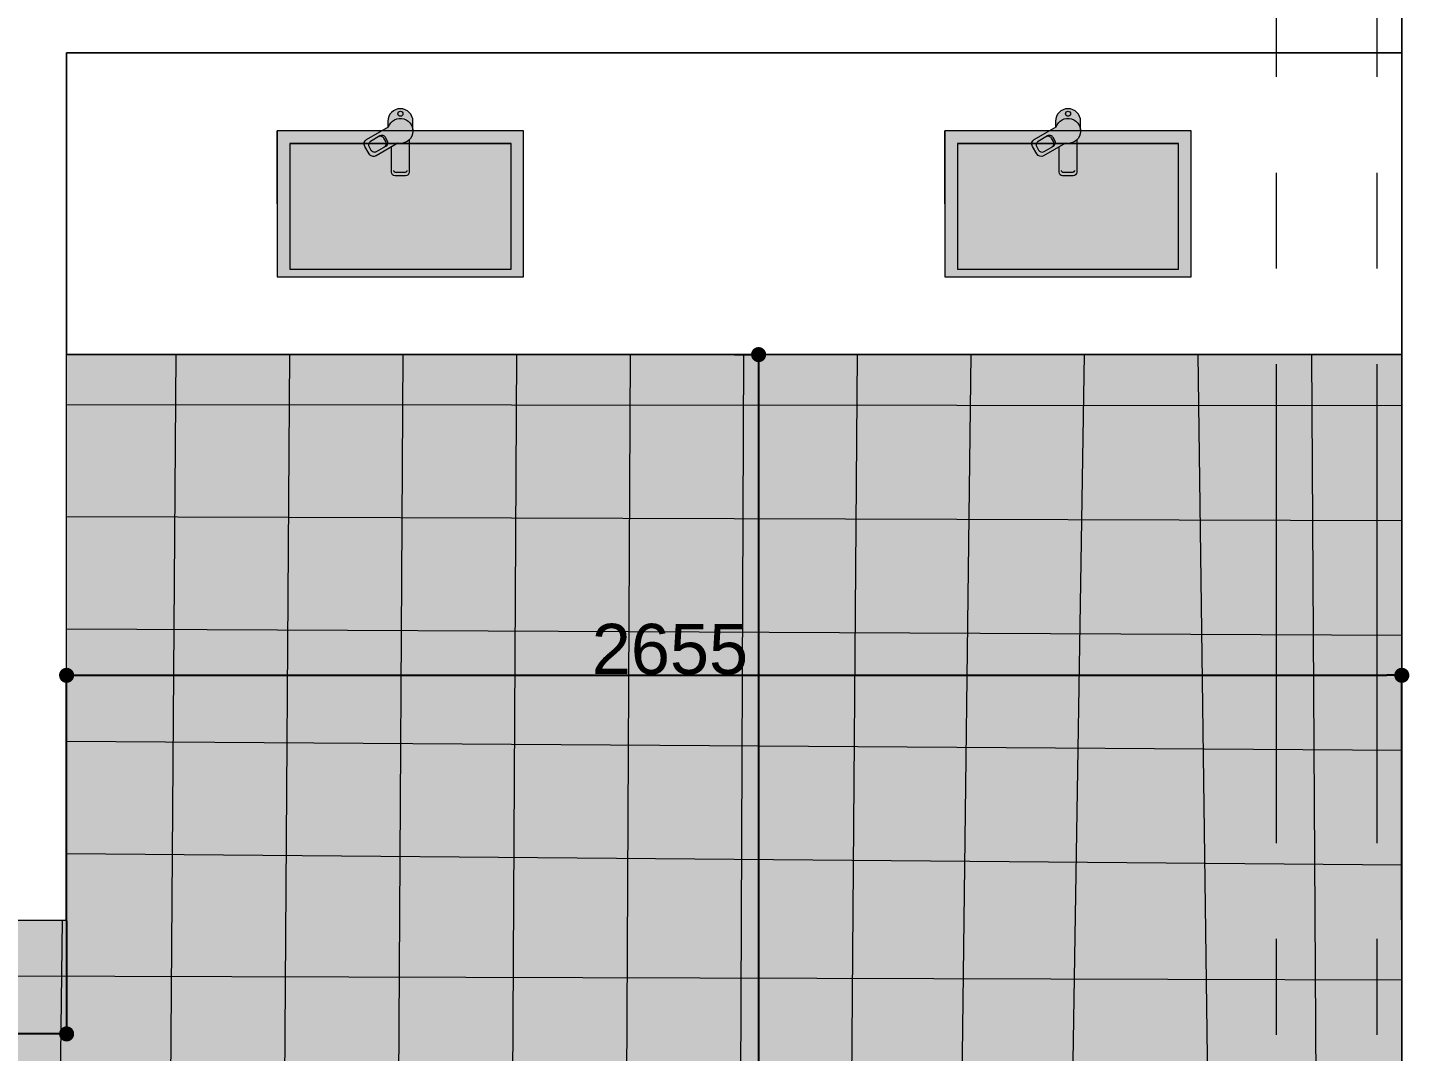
# Model space of a CAD drawing. Header units: millimetres. Extents: x 0 to 1313252738, y -131 to 560100888.
# Drawn here: x 1312641522 to 1312644269, y 559953126 to 559955162 of the extents above; entities that cross this region are included whole.
import ezdxf

# ---------------------------------------------------------------- set-up
doc = ezdxf.new("R2010")
doc.units = ezdxf.units.MM
doc.linetypes.add('CENTERX2', pattern=[101.60000000000001, 63.5, -12.7, 12.7, -12.7])
doc.layers.get('0').update_dxf_attribs({"lineweight": 0})
for name, color, linetype, lineweight in [('001通り芯', 6, 'CENTERX2', 0), ('002外周躯体', 7, 'Continuous', 13), ('003間仕切り', 7, 'Continuous', 13), ('004寸法', 7, 'Continuous', 0), ('005床材(石)', 7, 'Continuous', 0), ('006サウナヒータ-', 7, 'Continuous', 0), ('007石材', 7, 'Continuous', 0), ('008衛生陶器', 7, 'Continuous', 0), ('石風呂', 7, 'Continuous', 13)]:
    doc.layers.add(name, color=color, linetype=linetype, lineweight=lineweight)
doc.styles.add('onnjuku', font='arial.ttf')
doc.dimstyles.new('onnjuku', dxfattribs={"dimtxt": 100, "dimasz": 30, "dimexe": 1.25, "dimexo": 0.625, "dimtad": 1, "dimdec": 0, "dimtxsty": 'onnjuku', "dimblk": 'DOT', "dimcen": 2.5, "dimadec": 0, "dimazin": 0, "dimtfac": 1, "dimtdec": 0, "dimtmove": 0, "dimatfit": 3, "dimfxl": 500, "dimfxlon": 1, "dimarcsym": 0})

# ---------------------------------------------------------------- blocks, each defined once
blk = doc.blocks.new('_Dot')
at = {"color": 0, "linetype": 'ByBlock', "lineweight": -2}
blk.add_line((-0.5, 0), (-1, 0), dxfattribs=at)
at = {"color": 0, "linetype": 'ByBlock', "const_width": 0.5}
blk.add_lwpolyline([(-0.25, 0, 1), (0.25, 0, 1)], format="xyb", close=True, dxfattribs=at)
blk = doc.blocks.new('*D147')
at = {"layer": '004寸法', "color": 0, "lineweight": -2, "transparency": 16777216}
for p, q in [((1312641599.219367, 559953387.5938315), (1312641599.219367, 559953875.3340533)), ((1312641629.219367, 559953874.0840533), (1312644224.219367, 559953874.0840533)), ((1312644254.219367, 559953387.5938315), (1312644254.219367, 559953875.3340533))]:
    blk.add_line(p, q, dxfattribs=at)
at = {"layer": 'Defpoints', "color": 0, "transparency": 16777216}
for p in [(1312644254.219367, 559953874.0840533), (1312641599.219367, 559953386.9688315), (1312644254.219367, 559953386.9688315)]:
    blk.add_point(p, dxfattribs=at)
at = {"layer": '004寸法', "color": 0, "lineweight": -2, "transparency": 16777216, "xscale": 30, "yscale": 30, "zscale": 30, "rotation": 180}
blk.add_blockref('_Dot', (1312641599.219367, 559953874.0840533), dxfattribs=at)
at = {"layer": '004寸法', "color": 0, "lineweight": -2, "transparency": 16777216, "xscale": 30, "yscale": 30, "zscale": 30}
blk.add_blockref('_Dot', (1312644254.219367, 559953874.0840533), dxfattribs=at)
at = {"layer": '004寸法', "color": 0, "transparency": 16777216, "insert": (1312642798.903595, 559953925.7663519), "char_height": 100, "attachment_point": 5, "style": 'onnjuku'}
blk.add_mtext('2655', dxfattribs=at)
blk = doc.blocks.new('*D148')
at = {"layer": '004寸法', "color": 0, "lineweight": -2, "transparency": 16777216}
for p, q in [((1312642927.344368, 559954511.9688317), (1312642976.469372, 559954511.9688317)), ((1312642975.219372, 559954481.9688317), (1312642975.219372, 559951166.9688318)), ((1312642975.219372, 559951136.9688318), (1312642976.469372, 559951136.9688318))]:
    blk.add_line(p, q, dxfattribs=at)
at = {"layer": 'Defpoints', "color": 0, "transparency": 16777216}
for p in [(1312642926.719368, 559954511.9688317), (1312642975.219368, 559951136.9688318), (1312642975.219372, 559951136.9688318)]:
    blk.add_point(p, dxfattribs=at)
at = {"layer": '004寸法', "color": 0, "lineweight": -2, "transparency": 16777216, "xscale": 30, "yscale": 30, "zscale": 30}
for p, rotation in [((1312642975.219372, 559954511.9688317), 90), ((1312642975.219372, 559951136.9688318), 270)]:
    blk.add_blockref('_Dot', p, dxfattribs=dict(at, rotation=rotation))
at = {"layer": '004寸法', "color": 0, "transparency": 16777216, "insert": (1312642923.502967, 559952824.4688313), "char_height": 100, "attachment_point": 5, "rotation": 90, "style": 'onnjuku'}
blk.add_mtext('3375', dxfattribs=at)
blk = doc.blocks.new('*D150')
at = {"layer": '004寸法', "color": 0, "lineweight": -2, "transparency": 16777216}
for p, q in [((1312636854.219367, 559953386.3438315), (1312636854.219367, 559953159.6149318)), ((1312641599.219367, 559953386.3438315), (1312641599.219367, 559953159.6149318)), ((1312641569.219367, 559953160.8649318), (1312636884.219367, 559953160.8649318))]:
    blk.add_line(p, q, dxfattribs=at)
at = {"layer": 'Defpoints', "color": 0, "transparency": 16777216}
for p in [(1312636854.219367, 559953386.9688315), (1312641599.219367, 559953386.9688315), (1312636854.219367, 559953160.8649318)]:
    blk.add_point(p, dxfattribs=at)
at = {"layer": '004寸法', "color": 0, "lineweight": -2, "transparency": 16777216, "xscale": 30, "yscale": 30, "zscale": 30, "rotation": 180}
blk.add_blockref('_Dot', (1312636854.219367, 559953160.8649318), dxfattribs=at)
at = {"layer": '004寸法', "color": 0, "lineweight": -2, "transparency": 16777216, "xscale": 30, "yscale": 30, "zscale": 30}
blk.add_blockref('_Dot', (1312641599.219367, 559953160.8649318), dxfattribs=at)
at = {"layer": '004寸法', "color": 0, "transparency": 16777216, "insert": (1312639226.719367, 559953212.342592), "char_height": 100, "attachment_point": 5, "style": 'onnjuku'}
blk.add_mtext('4745', dxfattribs=at)

msp = doc.modelspace()

# ---------------------------------------------------------------- hatches: boundary and pattern name
at = {"layer": '005床材(石)', "true_color": 0xc7c8ca, "transparency": 33554556}
h = msp.add_hatch(color=9, dxfattribs=at)
h.dxf.hatch_style = 1
h.paths.add_polyline_path([(1312636854.219367, 559953386.9688315), (1312638739.219367, 559953386.9688315), (1312638829.219367, 559953386.9688315), (1312641599.219367, 559953386.9688315), (1312641599.219367, 559954511.9688315), (1312644254.219367, 559954511.9688315), (1312644254.219367, 559951186.9688317), (1312643804.219367, 559951186.9688317), (1312643804.219367, 559951136.9688317), (1312642975.219367, 559951136.9688317), (1312639659.219367, 559951136.9688317), (1312639159.219367, 559951136.9688317), (1312639159.219367, 559952186.9688317), (1312638854.219367, 559952186.9688317), (1312638854.219367, 559950686.9688317), (1312638014.219367, 559950686.9688317), (1312638014.219367, 559950521.9688315), (1312637054.219367, 559950521.9688315), (1312637054.219367, 559951086.9688315), (1312636854.219367, 559951086.9688315)])
at = {"layer": '006サウナヒータ-', "transparency": 33554556}
h = msp.add_hatch(dxfattribs=at)
h.set_pattern_fill('ANSI37', color=0, scale=72, angle=135)
h.set_pattern_definition([(180, (66041.64430975914, -90666.09952783585), (-1.42e-14, -228.6), []), (270, (66041.64430975914, -90666.09952783585), (228.6, -4.26e-14), [])])
h.paths.add_polyline_path([(1312641599.219367, 559954511.9688315), (1312644254.219367, 559954511.9688315), (1312644254.219367, 559951186.9688317), (1312643804.219367, 559951186.9688317), (1312643804.219367, 559951136.9688317), (1312642975.219367, 559951136.9688317), (1312639659.219367, 559951136.9688317), (1312639159.219367, 559951136.9688317), (1312639159.219367, 559952186.9688317), (1312638854.219367, 559952186.9688317), (1312638854.219367, 559950686.9688317), (1312638014.219367, 559950686.9688317), (1312638014.219367, 559950521.9688315), (1312637054.219367, 559950521.9688315), (1312637054.219367, 559951086.9688315), (1312636854.219367, 559951086.9688315), (1312636854.219367, 559953386.9688315), (1312638739.219367, 559953386.9688315), (1312638829.219367, 559953386.9688315), (1312641599.219367, 559953386.9688315)])
at = {"layer": '008衛生陶器'}
h = msp.add_hatch(color=256, dxfattribs=at)
h.dxf.hatch_style = 1
h.paths.add_polyline_path([(1312642280.237098, 559954931.8801007), (1312642482.980018, 559954931.8801007), (1312642482.980018, 559954681.8801007), (1312642042.980018, 559954681.8801007), (1312642042.980018, 559954931.8801007), (1312642190.873924, 559954931.8801007, 0.1550729069515483), (1312642192.171572, 559954925.9634771), (1312642200.801213, 559954911.0164998, 0.4142135648326373), (1312642214.461467, 559954907.3562456), (1312642245.237098, 559954925.1245642), (1312642245.237098, 559954874.7191705, 0.4142135623730958), (1312642252.237098, 559954867.7191705), (1312642273.237098, 559954867.7191705, 0.4142135623730951), (1312642280.237098, 559954874.7191705)], flags=0)
h.paths.add_polyline_path([(1312642287.980018, 559954956.8795569), (1312642287.980018, 559954956.8801007), (1312642507.980018, 559954956.8801007), (1312642507.980018, 559954666.8801007), (1312642017.980018, 559954666.8801007), (1312642017.980018, 559954956.8801007), (1312642225.720735, 559954956.8801007), (1312642195.831826, 559954939.6237311, 0.2434998529817749), (1312642190.873924, 559954931.8801007), (1312642042.980018, 559954931.8801007), (1312642042.980018, 559954681.8801007), (1312642482.980018, 559954681.8801007), (1312642482.980018, 559954931.8801007), (1312642280.237098, 559954931.8801007), (1312642280.237098, 559954938.7916185, 0.2050259976580694)], flags=17)
h.paths.add_polyline_path([(1312642245.237098, 559954925.1245642), (1312642256.93803, 559954931.8801007), (1312642280.237098, 559954931.8801007), (1312642280.237098, 559954874.7191705, -0.4142135623730951), (1312642273.237098, 559954867.7191705), (1312642252.237098, 559954867.7191705, -0.4142135623730951), (1312642245.237098, 559954874.7191705)], flags=0)
h.paths.add_polyline_path([(1312642287.980018, 559954956.8801007, -0.476038314882645), (1312642257.85696, 559954932.4106448), (1312642256.93803, 559954931.8801007), (1312642256.93803, 559954931.8801007), (1312642237.777791, 559954931.8801007, 0.1882625669440174), (1312642236.900108, 559954937.631709), (1312642233.270466, 559954943.9184325, 0.4142135594913529), (1312642222.342263, 559954946.8466357), (1312642203.661953, 559954936.0615532, 0.1759637925065705), (1312642200.148274, 559954931.8801007), (1312642190.873924, 559954931.8801007, -0.2434998529817749), (1312642195.831826, 559954939.6237311), (1312642225.720735, 559954956.8801007)], flags=0)
h.paths.add_polyline_path([(1312642287.980018, 559954956.8801007), (1312642225.720735, 559954956.8801007), (1312642239.227318, 559954964.6781303, -0.8527606071672857)])
h.paths.add_polyline_path([(1312642287.980018, 559954976.0216227), (1312642287.980018, 559954956.8795569, 0.8527700033611896), (1312642239.227318, 559954964.6781303), (1312642237.980018, 559954963.9580011), (1312642237.980018, 559954976.0216227, -1)])
h.paths.add_polyline_path([(1312642267.980018, 559954991.0216227, 1), (1312642257.980018, 559954991.0216227, 1)], flags=16)
h.paths.add_polyline_path([(1312642267.980018, 559954991.0216227, -1), (1312642257.980018, 559954991.0216227, -1)], flags=0)
h.paths.add_polyline_path([(1312642280.237098, 559954938.7916185, 0.2050259976514249), (1312642287.980018, 559954956.8795569), (1312642287.980018, 559954956.8801007), (1312642507.980018, 559954956.8801007), (1312642507.980018, 559954666.8801007), (1312642017.980018, 559954666.8801007), (1312642017.980018, 559954956.8801007), (1312642225.720735, 559954956.8801007), (1312642195.831826, 559954939.6237311, 0.2434998529817749), (1312642190.873924, 559954931.8801007), (1312642190.873924, 559954931.8801007), (1312642042.980018, 559954931.8801007), (1312642042.980018, 559954681.8801007), (1312642482.980018, 559954681.8801007), (1312642482.980018, 559954931.8801007), (1312642280.237098, 559954931.8801007)], flags=17)
h.paths.add_polyline_path([(1312642280.237098, 559954938.7916185), (1312642280.237098, 559954931.8801007), (1312642262.980018, 559954931.8801007, 0.1928073641222115)], flags=0)
h.paths.add_polyline_path([(1312642287.980018, 559954956.8801007, -0.476038314882645), (1312642257.85696, 559954932.4106448), (1312642256.93803, 559954931.8801007), (1312642237.777791, 559954931.8801007), (1312642190.873924, 559954931.8801007, -0.2434998529817749), (1312642195.831826, 559954939.6237311), (1312642225.720735, 559954956.8801007)], flags=0)
at = {"layer": '008衛生陶器', "true_color": 0xffffff}
h = msp.add_hatch(color=7, dxfattribs=at)
h.dxf.hatch_style = 1
h.paths.add_polyline_path([(1312642245.237098, 559954925.1245642), (1312642256.93803, 559954931.8801007), (1312642280.237098, 559954931.8801007), (1312642280.237098, 559954874.7191705, -0.4142135623730951), (1312642273.237098, 559954867.7191705), (1312642252.237098, 559954867.7191705, -0.4142135623730951), (1312642245.237098, 559954874.7191705)], flags=16)
h.paths.add_polyline_path([(1312642280.237098, 559954874.7191705), (1312642280.237098, 559954931.8801007), (1312642482.980018, 559954931.8801007), (1312642482.980018, 559954681.8801007), (1312642042.980018, 559954681.8801007), (1312642042.980018, 559954931.8801007), (1312642190.873924, 559954931.8801007, 0.155072906951548), (1312642192.171572, 559954925.9634771), (1312642200.801213, 559954911.0164998, 0.4142135648326374), (1312642214.461467, 559954907.3562456), (1312642245.237098, 559954925.1245642), (1312642245.237098, 559954874.7191705, 0.4142135623730951), (1312642252.237098, 559954867.7191705), (1312642273.237098, 559954867.7191705, 0.414213562373095)], flags=17)
h.paths.add_polyline_path([(1312642287.980018, 559954956.8795569), (1312642287.980018, 559954956.8801007), (1312642507.980018, 559954956.8801007), (1312642507.980018, 559954666.8801007), (1312642017.980018, 559954666.8801007), (1312642017.980018, 559954956.8801007), (1312642225.720735, 559954956.8801007), (1312642195.831826, 559954939.6237311, 0.2434998529817745), (1312642190.873924, 559954931.8801007), (1312642042.980018, 559954931.8801007), (1312642042.980018, 559954681.8801007), (1312642482.980018, 559954681.8801007), (1312642482.980018, 559954931.8801007), (1312642280.237098, 559954931.8801007), (1312642280.237098, 559954938.7916185, 0.2050259976527539)])
h.paths.add_polyline_path([(1312642280.237098, 559954938.7916185), (1312642280.237098, 559954931.8801007), (1312642262.980018, 559954931.8801007, 0.1928073641222115)], flags=16)
h.paths.add_polyline_path([(1312642225.720735, 559954956.8801007), (1312642225.720735, 559954956.8801007), (1312642287.980018, 559954956.8801007, -0.4760383148826448), (1312642257.85696, 559954932.4106448), (1312642256.93803, 559954931.8801007), (1312642190.873924, 559954931.8801007, -0.2434998529817744), (1312642195.831826, 559954939.6237311)], flags=17)
h.paths.add_polyline_path([(1312642200.733749, 559954925.1333499, -0.222064265694286), (1312642200.148274, 559954931.8801007), (1312642234.979952, 559954931.8801007, -0.2671655454221206), (1312642230.979276, 559954924.9757106), (1312642215.291594, 559954915.9184233, -0.4142135594913531), (1312642204.363391, 559954918.8466265)], flags=0)
h.paths.add_polyline_path([(1312642192.171572, 559954925.9634771, -0.1550729069515513), (1312642190.873924, 559954931.8801007), (1312642256.93803, 559954931.8801007), (1312642214.461467, 559954907.3562456, -0.414213564832637), (1312642200.801213, 559954911.0164998)], flags=16)
h.paths.add_polyline_path([(1312642257.85696, 559954932.4106448, 0.0516419205090461), (1312642262.980018, 559954931.8801007), (1312642256.93803, 559954931.8801007)], flags=16)
h.paths.add_polyline_path([(1312642267.980018, 559954991.0216227, -1), (1312642257.980018, 559954991.0216227, -1)])
at = {"layer": '008衛生陶器'}
h = msp.add_hatch(color=256, dxfattribs=at)
h.dxf.hatch_style = 1
h.paths.add_polyline_path([(1312643607.737097, 559954931.880101), (1312643810.480018, 559954931.880101), (1312643810.480018, 559954681.8801008), (1312643370.480018, 559954681.8801008), (1312643370.480018, 559954931.880101), (1312643518.373924, 559954931.880101, 0.1550729069515483), (1312643519.671572, 559954925.9634774), (1312643528.301213, 559954911.0164998, 0.4142135648326373), (1312643541.961467, 559954907.3562458), (1312643572.737098, 559954925.1245642), (1312643572.737098, 559954874.7191706, 0.4142135623730958), (1312643579.737098, 559954867.7191705), (1312643600.737098, 559954867.7191705, 0.4142135623730951), (1312643607.737097, 559954874.7191706)], flags=0)
h.paths.add_polyline_path([(1312643615.480018, 559954956.879557), (1312643615.480018, 559954956.8801008), (1312643835.480018, 559954956.8801008), (1312643835.480018, 559954666.8801008), (1312643345.480018, 559954666.8801008), (1312643345.480018, 559954956.8801008), (1312643553.220735, 559954956.8801008), (1312643523.331826, 559954939.6237311, 0.2434998529817749), (1312643518.373924, 559954931.880101), (1312643370.480018, 559954931.880101), (1312643370.480018, 559954681.8801008), (1312643810.480018, 559954681.8801008), (1312643810.480018, 559954931.880101), (1312643607.737097, 559954931.880101), (1312643607.737097, 559954938.7916185, 0.2050259976580694)], flags=17)
h.paths.add_polyline_path([(1312643572.737098, 559954925.1245642), (1312643584.43803, 559954931.880101), (1312643607.737097, 559954931.880101), (1312643607.737097, 559954874.7191706, -0.4142135623730951), (1312643600.737098, 559954867.7191705), (1312643579.737098, 559954867.7191705, -0.4142135623730951), (1312643572.737098, 559954874.7191706)], flags=0)
h.paths.add_polyline_path([(1312643615.480018, 559954956.8801008, -0.476038314882645), (1312643585.35696, 559954932.4106449), (1312643584.43803, 559954931.880101), (1312643584.43803, 559954931.880101), (1312643565.277792, 559954931.880101, 0.1882625669440174), (1312643564.400108, 559954937.6317092), (1312643560.770466, 559954943.9184325, 0.4142135594913529), (1312643549.842263, 559954946.8466357), (1312643531.161953, 559954936.0615534, 0.1759637925065705), (1312643527.648275, 559954931.880101), (1312643518.373924, 559954931.880101, -0.2434998529817749), (1312643523.331826, 559954939.6237311), (1312643553.220735, 559954956.8801008)], flags=0)
h.paths.add_polyline_path([(1312643615.480018, 559954956.8801008), (1312643553.220735, 559954956.8801008), (1312643566.727318, 559954964.6781305, -0.8527606071672857)])
h.paths.add_polyline_path([(1312643615.480018, 559954976.0216229), (1312643615.480018, 559954956.879557, 0.8527700033611896), (1312643566.727318, 559954964.6781305), (1312643565.480018, 559954963.9580011), (1312643565.480018, 559954976.0216229, -1)])
h.paths.add_polyline_path([(1312643595.480018, 559954991.0216229, 1), (1312643585.480018, 559954991.0216229, 1)], flags=16)
h.paths.add_polyline_path([(1312643595.480018, 559954991.0216229, -1), (1312643585.480018, 559954991.0216229, -1)], flags=0)
h.paths.add_polyline_path([(1312643607.737097, 559954938.7916185, 0.2050259976514249), (1312643615.480018, 559954956.879557), (1312643615.480018, 559954956.8801008), (1312643835.480018, 559954956.8801008), (1312643835.480018, 559954666.8801008), (1312643345.480018, 559954666.8801008), (1312643345.480018, 559954956.8801008), (1312643553.220735, 559954956.8801008), (1312643523.331826, 559954939.6237311, 0.2434998529817749), (1312643518.373924, 559954931.880101), (1312643518.373924, 559954931.880101), (1312643370.480018, 559954931.880101), (1312643370.480018, 559954681.8801008), (1312643810.480018, 559954681.8801008), (1312643810.480018, 559954931.880101), (1312643607.737097, 559954931.880101)], flags=17)
h.paths.add_polyline_path([(1312643607.737097, 559954938.7916185), (1312643607.737097, 559954931.880101), (1312643590.480018, 559954931.880101, 0.1928073641222115)], flags=0)
h.paths.add_polyline_path([(1312643615.480018, 559954956.8801008, -0.476038314882645), (1312643585.35696, 559954932.4106449), (1312643584.43803, 559954931.880101), (1312643565.277792, 559954931.880101), (1312643518.373924, 559954931.880101, -0.2434998529817749), (1312643523.331826, 559954939.6237311), (1312643553.220735, 559954956.8801008)], flags=0)
at = {"layer": '008衛生陶器', "true_color": 0xffffff}
h = msp.add_hatch(color=7, dxfattribs=at)
h.dxf.hatch_style = 1
h.paths.add_polyline_path([(1312643572.737098, 559954925.1245642), (1312643584.43803, 559954931.880101), (1312643607.737097, 559954931.880101), (1312643607.737097, 559954874.7191706, -0.4142135623730951), (1312643600.737098, 559954867.7191705), (1312643579.737098, 559954867.7191705, -0.4142135623730951), (1312643572.737098, 559954874.7191706)], flags=16)
h.paths.add_polyline_path([(1312643607.737097, 559954874.7191706), (1312643607.737097, 559954931.880101), (1312643810.480018, 559954931.880101), (1312643810.480018, 559954681.8801008), (1312643370.480018, 559954681.8801008), (1312643370.480018, 559954931.880101), (1312643518.373924, 559954931.880101, 0.155072906951548), (1312643519.671572, 559954925.9634774), (1312643528.301213, 559954911.0164998, 0.4142135648326374), (1312643541.961467, 559954907.3562458), (1312643572.737098, 559954925.1245642), (1312643572.737098, 559954874.7191706, 0.4142135623730951), (1312643579.737098, 559954867.7191705), (1312643600.737098, 559954867.7191705, 0.414213562373095)], flags=17)
h.paths.add_polyline_path([(1312643615.480018, 559954956.879557), (1312643615.480018, 559954956.8801008), (1312643835.480018, 559954956.8801008), (1312643835.480018, 559954666.8801008), (1312643345.480018, 559954666.8801008), (1312643345.480018, 559954956.8801008), (1312643553.220735, 559954956.8801008), (1312643523.331826, 559954939.6237311, 0.2434998529817745), (1312643518.373924, 559954931.880101), (1312643370.480018, 559954931.880101), (1312643370.480018, 559954681.8801008), (1312643810.480018, 559954681.8801008), (1312643810.480018, 559954931.880101), (1312643607.737097, 559954931.880101), (1312643607.737097, 559954938.7916185, 0.2050259976527539)])
h.paths.add_polyline_path([(1312643607.737097, 559954938.7916185), (1312643607.737097, 559954931.880101), (1312643590.480018, 559954931.880101, 0.1928073641222115)], flags=16)
h.paths.add_polyline_path([(1312643553.220735, 559954956.8801008), (1312643553.220735, 559954956.8801008), (1312643615.480018, 559954956.8801008, -0.4760383148826448), (1312643585.35696, 559954932.4106449), (1312643584.43803, 559954931.880101), (1312643518.373924, 559954931.880101, -0.2434998529817744), (1312643523.331826, 559954939.6237311)], flags=17)
h.paths.add_polyline_path([(1312643528.233749, 559954925.13335, -0.222064265694286), (1312643527.648275, 559954931.880101), (1312643562.479953, 559954931.880101, -0.2671655454221206), (1312643558.479276, 559954924.9757109), (1312643542.791594, 559954915.9184235, -0.4142135594913531), (1312643531.863391, 559954918.8466266)], flags=0)
h.paths.add_polyline_path([(1312643519.671572, 559954925.9634774, -0.1550729069515513), (1312643518.373924, 559954931.880101), (1312643584.43803, 559954931.880101), (1312643541.961467, 559954907.3562458, -0.414213564832637), (1312643528.301213, 559954911.0164998)], flags=16)
h.paths.add_polyline_path([(1312643585.35696, 559954932.4106449, 0.0516419205090461), (1312643590.480018, 559954931.880101), (1312643584.43803, 559954931.880101)], flags=16)
h.paths.add_polyline_path([(1312643595.480018, 559954991.0216229, -1), (1312643585.480018, 559954991.0216229, -1)])
at = {"layer": '石風呂', "true_color": 0xffffff, "transparency": 33554687}
h = msp.add_hatch(dxfattribs=at)
h.set_pattern_fill('NET', scale=77, angle=90)
h.set_pattern_definition([(90, (66041.64430975914, -90666.09952783585), (-244.475, 1.5e-14), []), (180, (66041.64430975914, -90666.09952783585), (-2.99e-14, -244.475), [])])
h.paths.add_polyline_path([(1312643749.219368, 559961470.4688365), (1312643729.219367, 559961470.4688365), (1312643729.219367, 559961645.4688367), (1312643709.219367, 559961645.4688367), (1312643709.219367, 559961470.4688367), (1312643689.219367, 559961470.4688367), (1312643689.219367, 559961645.4688367), (1312643669.219366, 559961645.4688367), (1312643669.219367, 559961470.4688365), (1312643669.219366, 559961470.4688363), (1312643669.219366, 559961645.4688367), (1312643649.219366, 559961645.4688365), (1312643649.219366, 559961470.4688363), (1312643649.219366, 559961470.4688363), (1312643649.219366, 559961645.4688365), (1312643589.219365, 559961645.4688365), (1312643589.219366, 559961470.4688361), (1312643589.219365, 559961470.4688358), (1312643589.219365, 559961645.4688365), (1312643569.219365, 559961645.4688365), (1312643569.219365, 559961470.4688358), (1312643569.219365, 559961470.4688358), (1312643569.219365, 559961645.4688365), (1312643549.219365, 559961645.4688365), (1312643549.219365, 559961470.4688358), (1312643549.219365, 559961470.4688358), (1312643549.219365, 559961645.4688365), (1312643529.219365, 559961645.4688365), (1312643529.219365, 559961470.4688358), (1312643529.219365, 559961470.4688356), (1312643529.219365, 559961645.4688365), (1312643509.219365, 559961645.4688365), (1312643509.219365, 559961470.4688356), (1312643509.219365, 559961470.4688356), (1312643509.219365, 559961645.4688365), (1312643489.219364, 559961645.4688363), (1312643489.219365, 559961470.4688356), (1312643489.219364, 559961470.4688354), (1312643489.219364, 559961645.4688363), (1312643469.219364, 559961645.4688363), (1312643469.219364, 559961470.4688354), (1312643469.219364, 559961470.4688354), (1312643469.219364, 559961645.4688363), (1312643449.219364, 559961645.4688363), (1312643449.219364, 559961470.4688354), (1312643449.219364, 559961470.4688351), (1312643449.219364, 559961645.4688363), (1312643429.219364, 559961645.4688363), (1312643429.219364, 559961470.4688351), (1312643429.219364, 559961470.4688351), (1312643429.219364, 559961645.4688363), (1312643409.219363, 559961645.4688363), (1312643409.219363, 559961470.4688351), (1312643409.219363, 559961470.4688351), (1312643409.219363, 559961645.4688363), (1312643389.219363, 559961645.4688363), (1312643389.219363, 559961470.4688351), (1312643389.219363, 559961470.468835), (1312643389.219363, 559961645.4688363), (1312643369.219363, 559961645.4688363), (1312643369.219363, 559961470.468835), (1312643369.219363, 559961470.4688349), (1312643369.219363, 559961645.4688363), (1312643349.219362, 559961645.4688363), (1312643349.219363, 559961470.4688349), (1312643349.219362, 559961470.4688346), (1312643349.219362, 559961645.4688363), (1312643329.219362, 559961645.4688363), (1312643329.219363, 559961470.4688346), (1312643329.219362, 559961470.4688346), (1312643329.219362, 559961645.4688363), (1312643309.219362, 559961645.4688363), (1312643309.219362, 559961470.4688346), (1312643309.219362, 559961470.4688344), (1312643309.219362, 559961645.4688363), (1312643289.219362, 559961645.4688363), (1312643289.219362, 559961470.4688344), (1312643289.219362, 559961470.4688344), (1312643289.219362, 559961645.4688363), (1312643269.219362, 559961645.4688363), (1312643269.219362, 559961470.4688343), (1312643269.219362, 559961470.4688343), (1312643269.219362, 559961645.4688363), (1312643249.219361, 559961645.4688363), (1312643249.219362, 559961470.4688343), (1312643249.219361, 559961470.4688343), (1312643249.219361, 559961645.4688363), (1312643229.219361, 559961645.4688363), (1312643229.219361, 559961470.4688343), (1312643229.219361, 559961470.468834), (1312643229.219361, 559961645.4688363), (1312643209.219361, 559961645.4688362), (1312643209.219361, 559961470.468834), (1312643209.219361, 559961470.468834), (1312643209.219361, 559961645.4688362), (1312643189.219361, 559961645.4688362), (1312643189.219361, 559961470.468834), (1312643189.219361, 559961470.4688339), (1312643189.219361, 559961645.4688362), (1312643169.21936, 559961645.4688362), (1312643169.219361, 559961470.4688339), (1312643169.21936, 559961470.4688337), (1312643169.21936, 559961645.4688362), (1312643149.21936, 559961645.4688362), (1312643149.21936, 559961470.4688337), (1312643149.219361, 559961470.4688337), (1312643149.21936, 559961645.4688362), (1312643129.21936, 559961645.4688362), (1312643129.21936, 559961470.4688336), (1312643129.21936, 559961470.4688336), (1312643129.21936, 559961645.4688362), (1312643109.21936, 559961645.4688362), (1312643109.21936, 559961470.4688336), (1312643109.21936, 559961470.4688334), (1312643109.21936, 559961645.4688362), (1312643089.219359, 559961645.4688362), (1312643089.21936, 559961470.4688334), (1312643089.219359, 559961470.4688334), (1312643089.219359, 559961645.4688362), (1312643069.219359, 559961645.4688362), (1312643069.219359, 559961470.4688334), (1312643069.219359, 559961470.4688333), (1312643069.219359, 559961645.4688362), (1312643049.219359, 559961645.4688361), (1312643049.219359, 559961470.4688333), (1312643049.219359, 559961470.4688332), (1312643049.219359, 559961645.4688361), (1312643029.219359, 559961645.4688361), (1312643029.219359, 559961470.4688332), (1312643029.219359, 559961470.468833), (1312643029.219359, 559961645.4688361), (1312642969.219358, 559961645.4688361), (1312642969.219358, 559961470.4688329), (1312642969.219358, 559961470.4688329), (1312642969.219358, 559961645.4688361), (1312642949.219358, 559961645.4688361), (1312642949.219358, 559961470.4688329), (1312642949.219358, 559961470.4688327), (1312642949.219358, 559961645.4688361), (1312642929.219357, 559961645.4688361), (1312642929.219358, 559961470.4688327), (1312642929.219357, 559961470.4688326), (1312642929.219357, 559961645.4688361), (1312642909.219357, 559961645.4688361), (1312642909.219358, 559961470.4688326), (1312642909.219357, 559961470.4688325), (1312642909.219357, 559961645.4688361), (1312642889.219357, 559961645.4688361), (1312642889.219357, 559961470.4688325), (1312642889.219357, 559961470.4688324), (1312642889.219357, 559961645.4688361), (1312642869.219357, 559961645.4688361), (1312642869.219357, 559961470.4688324), (1312642869.219357, 559961470.4688323), (1312642869.219357, 559961645.4688361), (1312642849.219357, 559961645.4688361), (1312642849.219357, 559961470.4688323), (1312642849.219357, 559961470.4688323), (1312642849.219357, 559961645.4688361), (1312642829.219356, 559961645.4688361), (1312642829.219357, 559961470.4688321), (1312642829.219356, 559961470.4688321), (1312642829.219356, 559961645.4688361), (1312642809.219356, 559961645.4688361), (1312642809.219356, 559961470.4688321), (1312642809.219356, 559961470.468832), (1312642809.219356, 559961645.4688361), (1312642789.219356, 559961645.4688361), (1312642789.219356, 559961470.468832), (1312642789.219356, 559961470.4688318), (1312642789.219356, 559961645.4688361), (1312642769.219356, 559961645.4688358), (1312642769.219356, 559961470.4688318), (1312642769.219356, 559961470.4688318), (1312642769.219356, 559961645.4688358), (1312642749.219355, 559961645.4688358), (1312642749.219356, 559961470.4688318), (1312642749.219355, 559961470.4688317), (1312642749.219355, 559961645.4688358), (1312642729.219355, 559961645.4688358), (1312642729.219355, 559961470.4688317), (1312642729.219355, 559961470.4688315), (1312642729.219355, 559961645.4688358), (1312642709.219355, 559961645.4688358), (1312642709.219355, 559961470.4688315), (1312642709.219355, 559961470.4688315), (1312642709.219355, 559961645.4688358), (1312642689.219355, 559961645.4688358), (1312642689.219355, 559961470.4688313), (1312642689.219355, 559961470.4688313), (1312642689.219355, 559961645.4688358), (1312642669.219355, 559961645.4688358), (1312642669.219355, 559961470.4688313), (1312642669.219355, 559961470.4688312), (1312642669.219355, 559961645.4688358), (1312642649.219354, 559961645.4688358), (1312642649.219355, 559961470.4688312), (1312642649.219354, 559961470.4688312), (1312642649.219354, 559961645.4688358), (1312642629.219354, 559961645.4688358), (1312642629.219354, 559961470.4688312), (1312642629.219354, 559961470.4688312), (1312642629.219354, 559961645.4688358), (1312642609.219354, 559961645.4688356), (1312642609.219354, 559961470.4688312), (1312642609.219354, 559961470.4688308), (1312642609.219354, 559961645.4688356), (1312642589.219353, 559961645.4688356), (1312642589.219354, 559961470.4688308), (1312642589.219353, 559961470.4688308), (1312642589.219353, 559961645.4688356), (1312642569.219353, 559961645.4688356), (1312642569.219353, 559961470.4688308), (1312642569.219353, 559961470.4688308), (1312642569.219353, 559961645.4688356), (1312642549.219353, 559961645.4688356), (1312642549.219353, 559961470.4688307), (1312642549.219353, 559961470.4688307), (1312642549.219353, 559961645.4688356), (1312642529.219353, 559961645.4688356), (1312642529.219353, 559961470.4688307), (1312642529.219353, 559961470.4688305), (1312642529.219353, 559961645.4688356), (1312642509.219352, 559961645.4688356), (1312642509.219353, 559961470.4688305), (1312642509.219352, 559961470.4688303), (1312642509.219352, 559961645.4688356), (1312642489.219352, 559961645.4688356), (1312642489.219353, 559961470.4688303), (1312642489.219352, 559961470.4688303), (1312642489.219352, 559961645.4688356), (1312642469.219352, 559961645.4688356), (1312642469.219352, 559961470.4688303), (1312642469.219352, 559961470.4688302), (1312642469.219352, 559961645.4688356), (1312642449.219352, 559961645.4688356), (1312642449.219352, 559961470.4688302), (1312642449.219352, 559961470.4688301), (1312642449.219352, 559961645.4688356), (1312642429.219352, 559961645.4688356), (1312642429.219352, 559961470.4688301), (1312642429.219352, 559961470.4688301), (1312642429.219352, 559961645.4688356), (1312642409.219351, 559961645.4688356), (1312642409.219352, 559961470.4688299), (1312642409.219351, 559961470.4688299), (1312642409.219351, 559961645.4688356), (1312642389.219351, 559961645.4688356), (1312642389.219351, 559961470.4688299), (1312642389.219351, 559961470.4688298), (1312642389.219351, 559961645.4688356), (1312642369.219351, 559961645.4688356), (1312642369.219351, 559961470.4688298), (1312642369.219351, 559961470.4688296), (1312642369.219351, 559961645.4688356), (1312642349.219351, 559961645.4688356), (1312642349.219351, 559961470.4688296), (1312642349.219351, 559961470.4688296), (1312642349.219351, 559961645.4688356), (1312642329.21935, 559961645.4688356), (1312642329.21935, 559961470.4688296), (1312642329.21935, 559961470.4688295), (1312642329.21935, 559961645.4688356), (1312642309.21935, 559961645.4688354), (1312642309.21935, 559961470.4688295), (1312642309.21935, 559961470.4688294), (1312642309.21935, 559961645.4688354), (1312642249.219349, 559961645.4688354), (1312642249.21935, 559961470.4688292), (1312642249.219349, 559961470.4688292), (1312642249.219349, 559961645.4688354), (1312642229.219349, 559961645.4688354), (1312642229.219349, 559961470.4688292), (1312642229.219349, 559961470.468829), (1312642229.219349, 559961645.4688354), (1312642209.219349, 559961645.4688354), (1312642209.219349, 559961470.468829), (1312642209.219349, 559961470.4688288), (1312642209.219349, 559961645.4688354), (1312642189.219349, 559961645.4688354), (1312642189.219349, 559961470.4688288), (1312642189.219349, 559961470.4688288), (1312642189.219349, 559961645.4688354), (1312642169.219349, 559961645.4688354), (1312642169.219349, 559961470.4688288), (1312642169.219349, 559961470.4688287), (1312642169.219349, 559961645.4688354), (1312642149.219348, 559961645.4688354), (1312642149.219348, 559961470.4688287), (1312642149.219348, 559961470.4688286), (1312642149.219348, 559961645.4688354), (1312642129.219348, 559961645.4688354), (1312642129.219348, 559961470.4688315), (1312642129.219367, 559961470.4688315), (1312642129.219367, 559958640.4688315), (1312636854.219367, 559958640.4688315), (1312636854.219367, 559956271.9688315), (1312637054.219367, 559956271.9688315), (1312637909.219367, 559956271.9688315), (1312637909.219367, 559956300.2191892, -10.94310098252757), (1312638199.219367, 559956300.2191889), (1312638199.219367, 559956271.9688315), (1312639054.219367, 559956271.9688315), (1312639054.219367, 559956171.9688315), (1312639054.219367, 559956071.9688315), (1312641499.219367, 559956071.9688315), (1312641499.219367, 559956301.9688315), (1312641764.219367, 559956301.9688315), (1312641764.219367, 559956276.9688315), (1312641529.219367, 559956276.9688315), (1312641529.219367, 559956071.9688315), (1312642579.219367, 559956071.9688315), (1312642579.219367, 559956276.9688315), (1312642339.219367, 559956276.9688315), (1312642339.219367, 559956301.9688315), (1312642849.219367, 559956301.9688315), (1312642849.219367, 559956276.9688315), (1312642609.219367, 559956276.9688315), (1312642609.219367, 559956071.9688315), (1312643704.219367, 559956071.9688315), (1312643704.219367, 559956276.9688315), (1312643424.219367, 559956276.9688315), (1312643424.219367, 559956301.9688315), (1312643749.219367, 559956301.9688315)])
h.paths.add_polyline_path([(1312641499.219367, 559956071.9688315), (1312639054.219367, 559956071.9688315), (1312639054.219367, 559955971.9688315), (1312639074.219367, 559955971.9688315), (1312639074.219367, 559955951.9688315), (1312639074.103425, 559955367.1790125), (1312639074.095488, 559955347.1611706), (1312640044.219367, 559955346.9688315), (1312640044.219367, 559953486.9688315), (1312641499.219367, 559953486.9688315), (1312641499.219367, 559955211.9688315)])
h.paths.add_polyline_path([(1312642579.219367, 559956071.9688315), (1312641529.219367, 559956071.9688315), (1312641529.219367, 559955211.9688315), (1312642579.219367, 559955211.9688315)])
h.paths.add_polyline_path([(1312643704.219367, 559956071.9688315), (1312642609.219367, 559956071.9688315), (1312642609.219367, 559955211.9688315), (1312643704.219367, 559955211.9688315)])

# ---------------------------------------------------------------- linework, layer by layer
at = {"layer": '001通り芯', "ltscale": 15}
for p, q in [((1312644004.219366, 559969732.7608384), (1312644004.219367, 559947521.9688315)), ((1312644204.219367, 559969732.7608386), (1312644204.219367, 559950686.9688317))]:
    msp.add_line(p, q, dxfattribs=at)
at = {"layer": '002外周躯体'}
for p, q in [((1312644254.219367, 559951186.9688317), (1312644254.219367, 559961470.4688367)), ((1312644254.219367, 559951186.9688317), (1312644254.219367, 559961470.4688367)), ((1312644254.219367, 559960904.4381387), (1312644254.219367, 559951186.9688317))]:
    msp.add_line(p, q, dxfattribs=at)
at = {"layer": '003間仕切り'}
for p, q in [((1312641599.219367, 559953386.9688315), (1312641599.219367, 559955111.9688315)), ((1312641599.219367, 559955111.9688315), (1312644254.219367, 559955111.9688315)), ((1312644254.219367, 559955111.9688315), (1312641599.219367, 559955111.9688315)), ((1312644254.219367, 559955111.9688315), (1312644254.219367, 559954511.9688315)), ((1312644254.219367, 559954511.9688315), (1312641599.219367, 559954511.9688315)), ((1312638829.219367, 559953386.9688315), (1312641599.219367, 559953386.9688315))]:
    msp.add_line(p, q, dxfattribs=at)
at = {"layer": '007石材'}
for q in [(1312641599.219367, 559955111.9688315), (1312644254.219367, 559955111.9688317)]:
    msp.add_line((1312642926.719367, 559955111.9688315), q, dxfattribs=at)
at = {"layer": '007石材', "transparency": 33554559}
msp.add_lwpolyline([(1312644254.219367, 559955111.9688315), (1312641599.219367, 559955111.9688315), (1312641599.219367, 559954511.9688315), (1312644254.219367, 559954511.9688315)], close=True, dxfattribs=at)
at = {"layer": '007石材'}
msp.add_lwpolyline([(1312644254.219367, 559955111.9688315), (1312641599.219367, 559955111.9688315), (1312641599.219367, 559954511.9688315), (1312644254.219367, 559954511.9688315)], close=True, dxfattribs=at)
at = {"layer": '008衛生陶器', "color": 250, "lineweight": 0}
for p, q in [((1312642017.969367, 559954811.9688313), (1312642017.969367, 559954956.9688313)), ((1312642017.969367, 559954956.9688313), (1312642017.969367, 559954666.9688313)), ((1312642507.969367, 559954956.9688313), (1312642017.969367, 559954956.9688313)), ((1312642507.969367, 559954811.9688313), (1312642507.969367, 559954956.9688313)), ((1312643345.469367, 559954811.9688315), (1312643345.469367, 559954956.9688315)), ((1312643345.469367, 559954956.9688315), (1312643345.469367, 559954666.9688315)), ((1312643835.469367, 559954956.9688315), (1312643345.469367, 559954956.9688315)), ((1312643835.469367, 559954811.9688315), (1312643835.469367, 559954956.9688315)), ((1312642042.969367, 559954931.9688313), (1312642042.969367, 559954681.9688313)), ((1312642482.969367, 559954931.9688313), (1312642042.969367, 559954931.9688313)), ((1312642042.969367, 559954931.9688313), (1312642482.969367, 559954931.9688313)), ((1312642482.969367, 559954811.9688313), (1312642482.969367, 559954931.9688313)), ((1312643370.469367, 559954931.9688315), (1312643370.469367, 559954681.9688315)), ((1312643810.469367, 559954931.9688315), (1312643370.469367, 559954931.9688315)), ((1312643370.469367, 559954931.9688315), (1312643810.469367, 559954931.9688315)), ((1312643810.469367, 559954811.9688315), (1312643810.469367, 559954931.9688315)), ((1312642482.969367, 559954681.9688313), (1312642482.969367, 559954811.9688313)), ((1312642507.969367, 559954666.9688313), (1312642507.969367, 559954811.9688313)), ((1312643810.469367, 559954681.9688315), (1312643810.469367, 559954811.9688315)), ((1312643835.469367, 559954666.9688315), (1312643835.469367, 559954811.9688315)), ((1312642042.969367, 559954681.9688313), (1312642482.969367, 559954681.9688313)), ((1312643370.469367, 559954681.9688315), (1312643810.469367, 559954681.9688315)), ((1312642017.969367, 559954666.9688313), (1312642507.969367, 559954666.9688313)), ((1312643345.469367, 559954666.9688315), (1312643835.469367, 559954666.9688315))]:
    msp.add_line(p, q, dxfattribs=at)
for points in [[(1312642257.846309, 559954932.4993755), (1312642214.450816, 559954907.4449762, -0.4142135623730373), (1312642200.790562, 559954911.1052302), (1312642192.160921, 559954926.0522077, -0.4142135623731504), (1312642195.821175, 559954939.7124617), (1312642239.216668, 559954964.7668608, -2.236834594188034)], [(1312643585.346309, 559954932.4993756), (1312643541.950816, 559954907.4449762, -0.4142135623730373), (1312643528.290563, 559954911.1052303), (1312643519.660921, 559954926.0522078, -0.4142135623731504), (1312643523.321175, 559954939.7124618), (1312643566.716668, 559954964.7668611, -2.236834594188034)], [(1312642203.651302, 559954936.1502837, 0.4142135623731188), (1312642200.723099, 559954925.2220805), (1312642204.35274, 559954918.9353572, 0.4142135623730466), (1312642215.280943, 559954916.0071539), (1312642233.961254, 559954926.7922363, 0.4142135623730466), (1312642236.889457, 559954937.7204394), (1312642233.259816, 559954944.0071629, 0.4142135623731188), (1312642222.331613, 559954946.9353662)], [(1312643531.151302, 559954936.1502839, 0.4142135623731188), (1312643528.223099, 559954925.2220807), (1312643531.85274, 559954918.9353573, 0.4142135623730466), (1312643542.780943, 559954916.0071541), (1312643561.461254, 559954926.7922363, 0.4142135623730466), (1312643564.389457, 559954937.7204397), (1312643560.759816, 559954944.007163, 0.4142135623731188), (1312643549.831613, 559954946.9353663)]]:
    msp.add_lwpolyline(points, format="xyb", close=True, dxfattribs=at)
for points in [[(1312642287.969367, 559954956.9688313), (1312642287.969367, 559954976.1103532, 0.9999999999999998), (1312642237.969367, 559954976.1103532), (1312642237.969367, 559954964.0467316)], [(1312643615.469367, 559954956.9688315), (1312643615.469367, 559954976.1103534, 0.9999999999999998), (1312643565.469367, 559954976.1103534), (1312643565.469367, 559954964.0467318)], [(1312642230.969339, 559954925.0648531, 0.4142135623730466), (1312642233.897542, 559954935.9930563), (1312642230.2679, 559954942.2797796, 0.4142135623731188), (1312642219.339697, 559954945.2079829)], [(1312642280.226447, 559954938.880349), (1312642280.226447, 559954874.807901, -0.4142135623730678), (1312642273.226447, 559954867.807901), (1312642252.226447, 559954867.807901, -0.4142135623730951), (1312642245.226447, 559954874.807901), (1312642245.226447, 559954925.2132947)], [(1312643558.469339, 559954925.0648531, 0.4142135623730466), (1312643561.397542, 559954935.9930563), (1312643557.7679, 559954942.2797798, 0.4142135623731188), (1312643546.839697, 559954945.207983)], [(1312643607.726447, 559954938.8803492), (1312643607.726447, 559954874.8079011, -0.4142135623730678), (1312643600.726447, 559954867.8079011), (1312643579.726447, 559954867.8079011, -0.4142135623730951), (1312643572.726447, 559954874.8079011), (1312643572.726447, 559954925.2132949)], [(1312642275.638534, 559954878.3228818), (1312642275.638534, 559954877.3958138, -0.4142135623730951), (1312642272.638534, 559954874.3958138), (1312642252.81436, 559954874.3958138, -0.4142135623730951), (1312642249.81436, 559954877.3958138), (1312642249.81436, 559954878.3228818)], [(1312643603.138534, 559954878.3228818), (1312643603.138534, 559954877.395814, -0.4142135623730951), (1312643600.138534, 559954874.395814), (1312643580.31436, 559954874.395814, -0.4142135623730951), (1312643577.31436, 559954877.395814), (1312643577.31436, 559954878.3228818)]]:
    msp.add_lwpolyline(points, format="xyb", dxfattribs=at)
for points in [[(1312642507.969367, 559954956.9688313), (1312642017.969367, 559954956.9688313), (1312642017.969367, 559954666.9688313), (1312642507.969367, 559954666.9688313)], [(1312642507.969367, 559954956.9688313), (1312642017.969367, 559954956.9688313), (1312642017.969367, 559954666.9688313), (1312642507.969367, 559954666.9688313)], [(1312643835.469367, 559954956.9688315), (1312643345.469367, 559954956.9688315), (1312643345.469367, 559954666.9688315), (1312643835.469367, 559954666.9688315)], [(1312643835.469367, 559954956.9688315), (1312643345.469367, 559954956.9688315), (1312643345.469367, 559954666.9688315), (1312643835.469367, 559954666.9688315)], [(1312642482.969367, 559954931.9688313), (1312642042.969367, 559954931.9688313), (1312642042.969367, 559954681.9688313), (1312642482.969367, 559954681.9688313)], [(1312642482.969367, 559954931.9688313), (1312642042.969367, 559954931.9688313), (1312642042.969367, 559954681.9688313), (1312642482.969367, 559954681.9688313)], [(1312643810.469367, 559954931.9688315), (1312643370.469367, 559954931.9688315), (1312643370.469367, 559954681.9688315), (1312643810.469367, 559954681.9688315)], [(1312643810.469367, 559954931.9688315), (1312643370.469367, 559954931.9688315), (1312643370.469367, 559954681.9688315), (1312643810.469367, 559954681.9688315)]]:
    msp.add_lwpolyline(points, close=True, dxfattribs=at)
for centre in [(1312642262.969367, 559954991.1103532), (1312643590.469367, 559954991.1103534)]:
    msp.add_circle(centre, 5, dxfattribs=at)

# ---------------------------------------------------------------- dimensions: what is measured, and where the dimension line sits
at = {"layer": '004寸法'}
dim = msp.add_linear_dim(base=(1312642975.219372, 559951136.9688318), p1=(1312642926.719367, 559954511.9688315), p2=(1312642975.219367, 559951136.9688317), angle=90, dimstyle='onnjuku', dxfattribs=at)
dim.commit()
dim.dimension.update_dxf_attribs({"geometry": '*D148', "text_midpoint": (1312642923.502967, 559952824.4688313)})
dim = msp.add_linear_dim(base=(1312644254.219367, 559953874.0840533), p1=(1312641599.219367, 559953386.9688315), p2=(1312644254.219367, 559953386.9688315), dimstyle='onnjuku', dxfattribs=at)
dim.commit()
dim.dimension.update_dxf_attribs({"geometry": '*D147', "text_midpoint": (1312642798.903595, 559953874.0840533), "dimtype": 160})
dim = msp.add_linear_dim(base=(1312636854.219367, 559953160.8649318), p1=(1312641599.219367, 559953386.9688315), p2=(1312636854.219367, 559953386.9688315), dimstyle='onnjuku', dxfattribs=at)
dim.commit()
dim.dimension.update_dxf_attribs({"geometry": '*D150', "text_midpoint": (1312639226.719367, 559953212.342592)})

doc.saveas('drawing.dxf')
